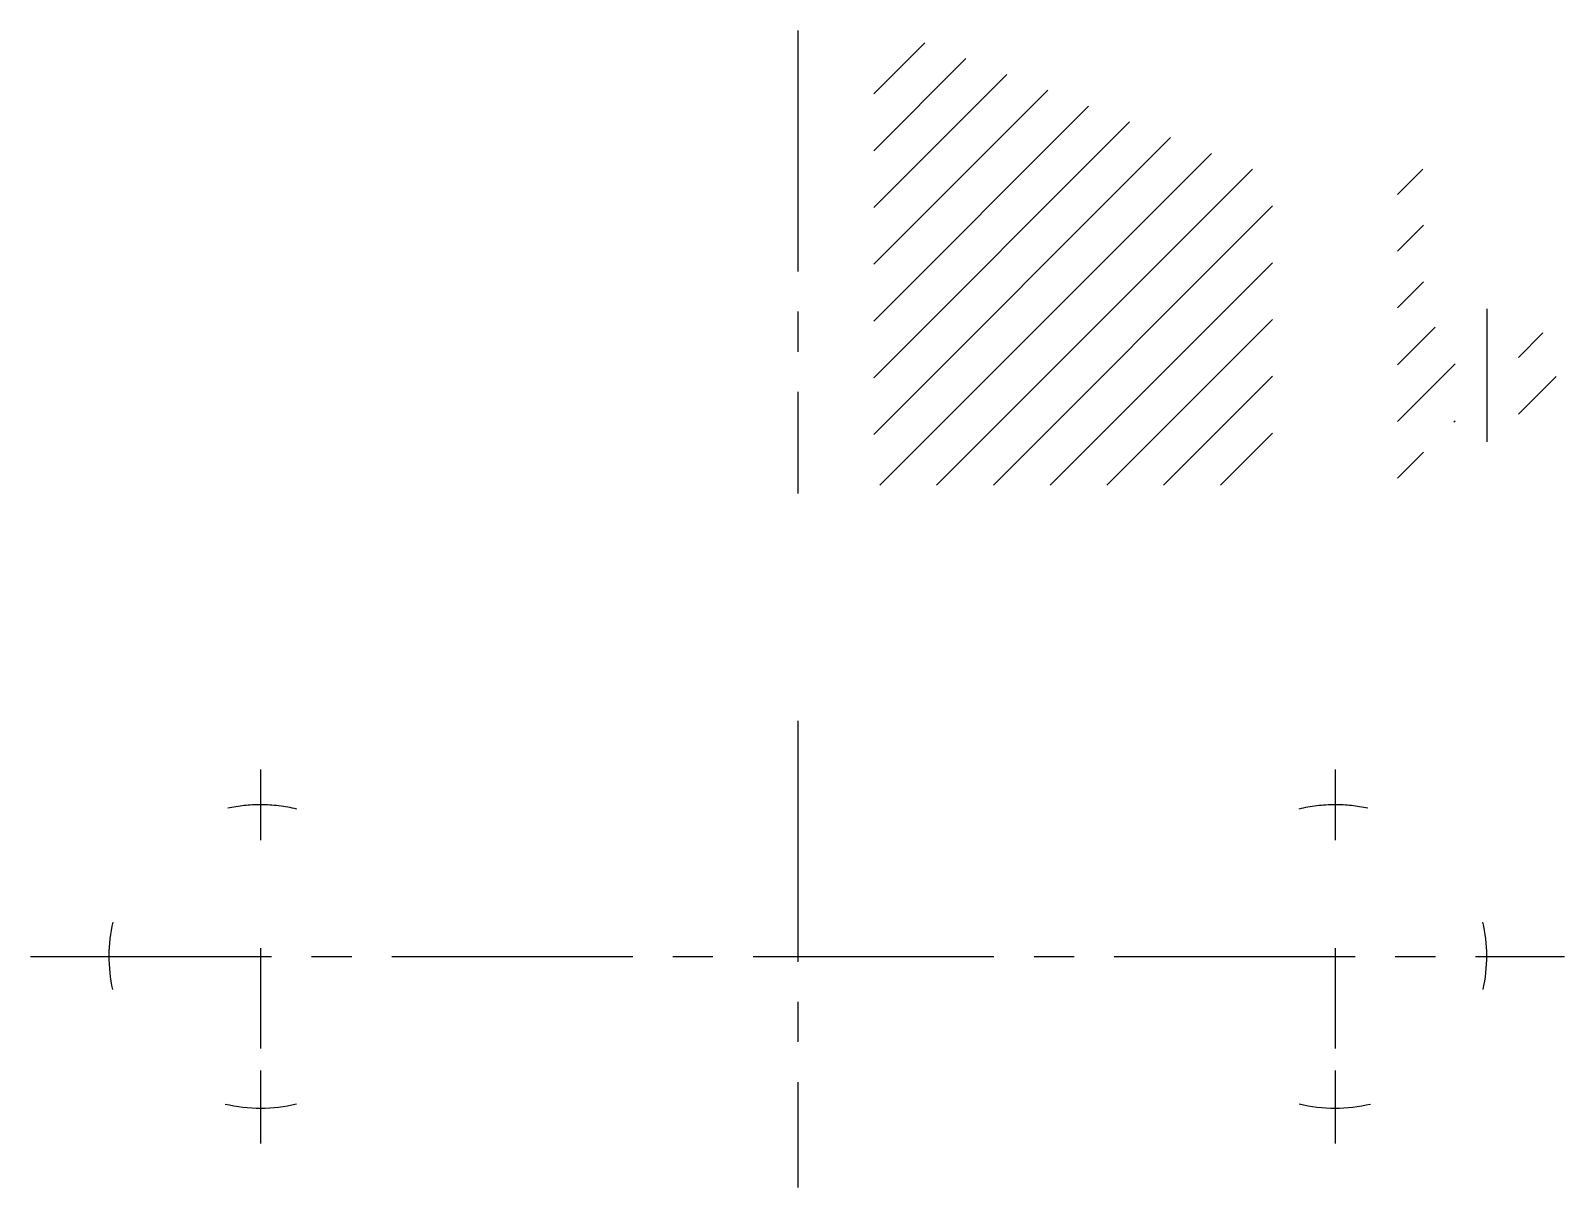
# Paper-space layout 'Лист1' of a CAD drawing. Header units: millimetres. Extents: x 41 to 163, y 125 to 216.
import ezdxf

# ---------------------------------------------------------------- set-up
doc = ezdxf.new("R2010")
doc.units = ezdxf.units.MM
doc.linetypes.add('CENTER2', pattern=[28.575, 19.05, -3.175, 3.175, -3.175])
doc.layers.add('MD_Штриховка', color=7, linetype='Continuous', lineweight=25)
doc.layers.add('ОСИ', color=7, linetype='CENTER2')

psp = doc.layouts.new('Лист1')

# ---------------------------------------------------------------- hatches: boundary and pattern name
at = {"layer": 'MD_Штриховка'}
h = psp.add_hatch(dxfattribs=at)
h.set_pattern_fill('ANSI31', color=256, style=0)
edge = h.paths.add_edge_path(flags=0)
edge.add_line((159.65, 192.98), (159.15, 192.98))
edge.add_line((159.15, 192.98), (159.15, 185.48))
edge.add_line((159.15, 185.48), (159.65, 185.48))
edge.add_ellipse((159.65, 187.98), major_axis=(0, -2.5), ratio=1, start_angle=360, end_angle=450)
edge.add_line((162.15, 187.98), (162.15, 190.48))
edge.add_ellipse((159.65, 190.48), major_axis=(0, 2.5), ratio=1, start_angle=270, end_angle=360)
h.paths.add_polyline_path([(139.7, 180.48), (139.7, 205.48), (138.11, 205.48), (112.15, 215.48), (108.15, 215.48), (108.15, 180.48)], flags=0)
h.paths.add_polyline_path([(149.6, 205.48), (149.6, 180.48), (151.65, 180.48), (151.65, 185.48), (154.15, 185.48), (154.15, 192.98), (151.65, 192.98), (151.65, 205.48)], flags=0)

# ---------------------------------------------------------------- linework, layer by layer
at = {"layer": 'ОСИ'}
for p, q in [((102.15, 216.43), (102.15, 179.83)), ((156.65, 194.44), (156.65, 183.9)), ((102.15, 161.85), (102.15, 124.95)), ((59.65, 158), (59.65, 152.4)), ((144.65, 158), (144.65, 152.4)), ((41.46, 143.21), (162.79, 143.21)), ((59.65, 143.87), (59.65, 135.94)), ((144.65, 143.87), (144.65, 135.94)), ((59.65, 134.18), (59.65, 128.42)), ((144.65, 134.18), (144.65, 128.42))]:
    psp.add_line(p, q, dxfattribs=at)
for centre, start, end in [((59.65, 143.21), 90, 102.4452), ((59.65, 143.21), 76.1982, 90), ((144.65, 143.21), 90, 103.8018), ((144.65, 143.21), 77.5548, 90), ((59.65, 143.21), 166.8732, 192.5751), ((144.65, 143.21), 347.4249, 13.1268), ((59.65, 143.21), 256.4565, 283.652), ((144.65, 143.21), 256.348, 283.5435)]:
    psp.add_arc(centre, 12, start, end, dxfattribs=at)

doc.saveas('drawing.dxf')
